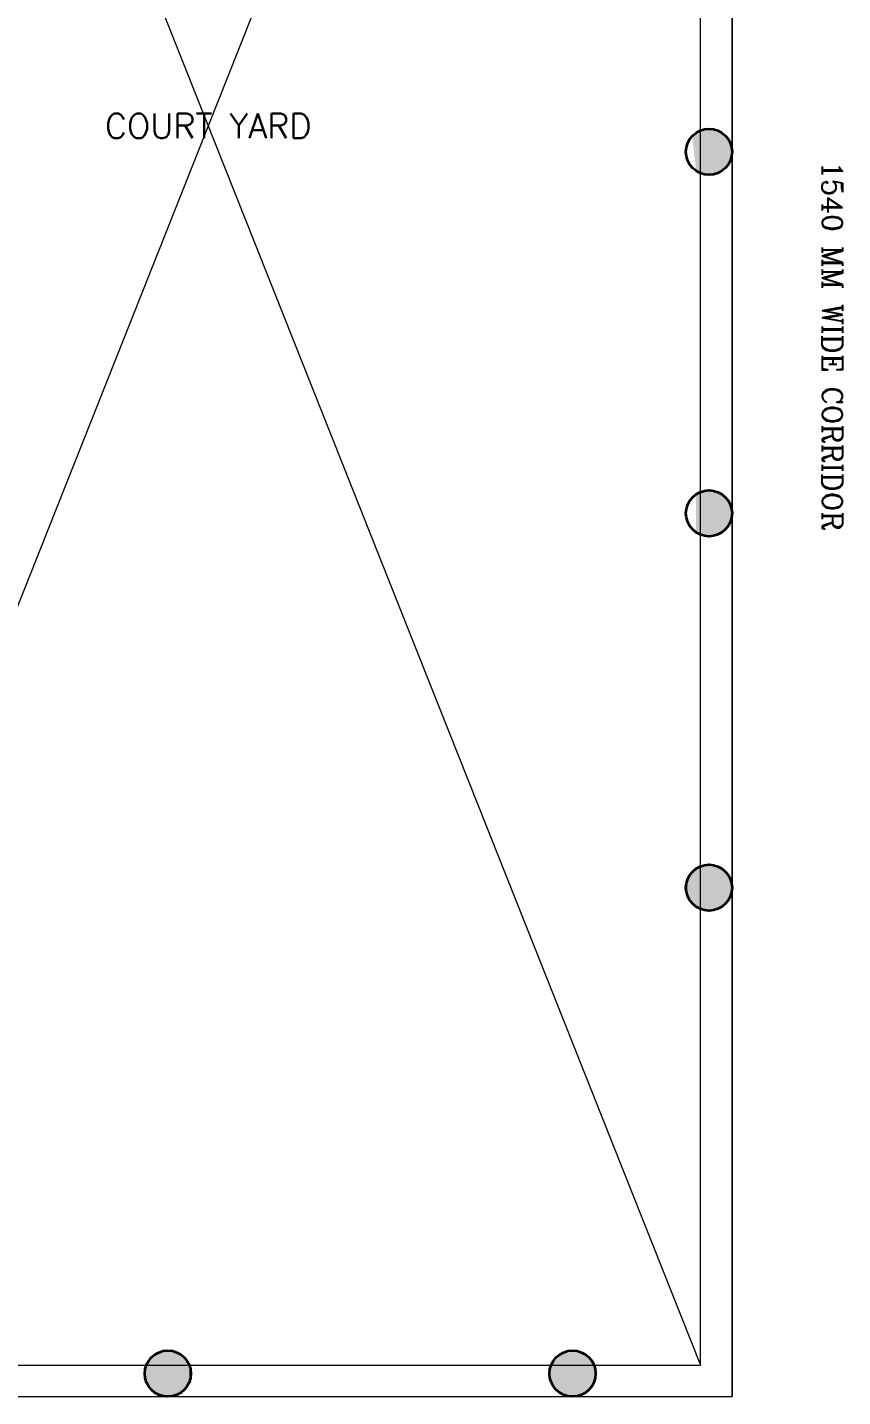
# Model space of a CAD drawing. Extents: x -52083 to 49512, y -145230 to 20224.
# Drawn here: x -37431 to -31469, y -11895 to -1885 of the extents above; entities that cross this region are included whole.
import ezdxf

# ---------------------------------------------------------------- set-up
doc = ezdxf.new("R2010")
doc.units = 0
doc.header["$LTSCALE"] = 0.5
doc.header["$MEASUREMENT"] = 0
for name, color, linetype, lineweight in [('COL', 1, 'Continuous', 35), ('Furniture', 30, 'Continuous', 13), ('SILL', 8, 'Continuous', 13)]:
    doc.layers.add(name, color=color, linetype=linetype, lineweight=lineweight)
doc.layers.add('PDF_Text', color=5, linetype='Continuous')
doc.layers.add('PDF_WALL', color=1, linetype='Continuous')
doc.styles.add('RomanS', font='romans.shx')

msp = doc.modelspace()

# ---------------------------------------------------------------- linework, layer by layer
at = {"layer": 'COL'}
for centre in [(-32446, -2794.3, 2637.8), (-32446, -5437.3, 2637.8), (-32446, -8174.3, 2637.8), (-36404, -11726.8, 2637.8), (-33444, -11726.8, 2637.8)]:
    msp.add_circle(centre, 168.5, dxfattribs=at)
for points in [[(-32540.6, -2933.8, 2637.8), (-32568.3, -2678.4, 2637.8), (-32540.6, -2654.9, 2637.8)], [(-32508.4, -2950.9, 2637.8), (-32540.6, -2654.9, 2637.8), (-32508.4, -2637.8, 2637.8)], [(-32540.6, -2933.8, 2637.8), (-32540.6, -2654.9, 2637.8), (-32508.4, -2950.9, 2637.8)], [(-32473.3, -2960.6, 2637.8), (-32508.4, -2637.8, 2637.8), (-32473.3, -2628, 2637.8)], [(-32508.4, -2950.9, 2637.8), (-32508.4, -2637.8, 2637.8), (-32473.3, -2960.6, 2637.8)], [(-32436.9, -2962.6, 2637.8), (-32473.3, -2628, 2637.8), (-32436.9, -2626.1, 2637.8)], [(-32473.3, -2960.6, 2637.8), (-32473.3, -2628, 2637.8), (-32436.9, -2962.6, 2637.8)], [(-32436.9, -2962.6, 2637.8), (-32436.9, -2626.1, 2637.8), (-32400.9, -2956.7, 2637.8)], [(-32400.9, -2956.7, 2637.8), (-32436.9, -2626.1, 2637.8), (-32400.9, -2632, 2637.8)], [(-32400.9, -2956.7, 2637.8), (-32400.9, -2632, 2637.8), (-32367.1, -2943.2, 2637.8)], [(-32367.1, -2943.2, 2637.8), (-32400.9, -2632, 2637.8), (-32367.1, -2645.5, 2637.8)], [(-32367.1, -2943.2, 2637.8), (-32367.1, -2645.5, 2637.8), (-32336.9, -2922.7, 2637.8)], [(-32336.9, -2922.7, 2637.8), (-32367.1, -2645.5, 2637.8), (-32336.9, -2665.9, 2637.8)], [(-32336.9, -2922.7, 2637.8), (-32336.9, -2665.9, 2637.8), (-32311.9, -2896.3, 2637.8)], [(-32311.9, -2896.3, 2637.8), (-32336.9, -2665.9, 2637.8), (-32311.9, -2692.4, 2637.8)], [(-32311.9, -2896.3, 2637.8), (-32311.9, -2692.4, 2637.8), (-32293.1, -2865.1, 2637.8)], [(-32293.1, -2865.1, 2637.8), (-32311.9, -2692.4, 2637.8), (-32293.1, -2723.6, 2637.8)], [(-32293.1, -2865.1, 2637.8), (-32293.1, -2723.6, 2637.8), (-32281.4, -2830.5, 2637.8)], [(-32281.4, -2830.5, 2637.8), (-32293.1, -2723.6, 2637.8), (-32281.4, -2758.1, 2637.8)], [(-32281.4, -2830.5, 2637.8), (-32281.4, -2758.1, 2637.8), (-32277.5, -2794.3, 2637.8)], [(-32508.4, -5593.9, 2637.8), (-32540.6, -5297.9, 2637.8), (-32508.4, -5280.8, 2637.8)], [(-32540.6, -5576.8, 2637.8), (-32540.6, -5297.9, 2637.8), (-32508.4, -5593.9, 2637.8)], [(-32473.3, -5603.6, 2637.8), (-32508.4, -5280.8, 2637.8), (-32473.3, -5271, 2637.8)], [(-32508.4, -5593.9, 2637.8), (-32508.4, -5280.8, 2637.8), (-32473.3, -5603.6, 2637.8)], [(-32436.9, -5605.6, 2637.8), (-32473.3, -5271, 2637.8), (-32436.9, -5269.1, 2637.8)], [(-32473.3, -5603.6, 2637.8), (-32473.3, -5271, 2637.8), (-32436.9, -5605.6, 2637.8)], [(-32436.9, -5605.6, 2637.8), (-32436.9, -5269.1, 2637.8), (-32400.9, -5599.7, 2637.8)], [(-32400.9, -5599.7, 2637.8), (-32436.9, -5269.1, 2637.8), (-32400.9, -5275, 2637.8)], [(-32400.9, -5599.7, 2637.8), (-32400.9, -5275, 2637.8), (-32367.1, -5586.2, 2637.8)], [(-32367.1, -5586.2, 2637.8), (-32400.9, -5275, 2637.8), (-32367.1, -5288.5, 2637.8)], [(-32367.1, -5586.2, 2637.8), (-32367.1, -5288.5, 2637.8), (-32336.9, -5565.7, 2637.8)], [(-32336.9, -5565.7, 2637.8), (-32367.1, -5288.5, 2637.8), (-32336.9, -5308.9, 2637.8)], [(-32336.9, -5565.7, 2637.8), (-32336.9, -5308.9, 2637.8), (-32311.9, -5539.3, 2637.8)], [(-32311.9, -5539.3, 2637.8), (-32336.9, -5308.9, 2637.8), (-32311.9, -5335.4, 2637.8)], [(-32311.9, -5539.3, 2637.8), (-32311.9, -5335.4, 2637.8), (-32293.1, -5508.1, 2637.8)], [(-32293.1, -5508.1, 2637.8), (-32311.9, -5335.4, 2637.8), (-32293.1, -5366.6, 2637.8)], [(-32293.1, -5508.1, 2637.8), (-32293.1, -5366.6, 2637.8), (-32281.4, -5473.5, 2637.8)], [(-32281.4, -5473.5, 2637.8), (-32293.1, -5366.6, 2637.8), (-32281.4, -5401.1, 2637.8)], [(-32281.4, -5473.5, 2637.8), (-32281.4, -5401.1, 2637.8), (-32277.5, -5437.3, 2637.8)], [(-32473.3, -8340.6, 2637.8), (-32508.4, -8017.8, 2637.8), (-32473.3, -8008, 2637.8)], [(-32436.9, -8342.6, 2637.8), (-32473.3, -8008, 2637.8), (-32436.9, -8006.1, 2637.8)], [(-32473.3, -8340.6, 2637.8), (-32473.3, -8008, 2637.8), (-32436.9, -8342.6, 2637.8)], [(-32436.9, -8342.6, 2637.8), (-32436.9, -8006.1, 2637.8), (-32400.9, -8336.7, 2637.8)], [(-32400.9, -8336.7, 2637.8), (-32436.9, -8006.1, 2637.8), (-32400.9, -8012, 2637.8)], [(-32590.4, -8261.2, 2637.8), (-32605.7, -8120.5, 2637.8), (-32590.4, -8087.5, 2637.8)], [(-32568.3, -8290.2, 2637.8), (-32590.4, -8087.5, 2637.8), (-32568.3, -8058.4, 2637.8)], [(-32590.4, -8261.2, 2637.8), (-32590.4, -8087.5, 2637.8), (-32568.3, -8290.2, 2637.8)], [(-32540.6, -8313.8, 2637.8), (-32568.3, -8058.4, 2637.8), (-32540.6, -8034.9, 2637.8)], [(-32568.3, -8290.2, 2637.8), (-32568.3, -8058.4, 2637.8), (-32540.6, -8313.8, 2637.8)], [(-32508.4, -8330.9, 2637.8), (-32540.6, -8034.9, 2637.8), (-32508.4, -8017.8, 2637.8)], [(-32540.6, -8313.8, 2637.8), (-32540.6, -8034.9, 2637.8), (-32508.4, -8330.9, 2637.8)], [(-32508.4, -8330.9, 2637.8), (-32508.4, -8017.8, 2637.8), (-32473.3, -8340.6, 2637.8)], [(-32400.9, -8336.7, 2637.8), (-32400.9, -8012, 2637.8), (-32367.1, -8323.2, 2637.8)], [(-32367.1, -8323.2, 2637.8), (-32400.9, -8012, 2637.8), (-32367.1, -8025.5, 2637.8)], [(-32367.1, -8323.2, 2637.8), (-32367.1, -8025.5, 2637.8), (-32336.9, -8302.7, 2637.8)], [(-32336.9, -8302.7, 2637.8), (-32367.1, -8025.5, 2637.8), (-32336.9, -8045.9, 2637.8)], [(-32336.9, -8302.7, 2637.8), (-32336.9, -8045.9, 2637.8), (-32311.9, -8276.3, 2637.8)], [(-32311.9, -8276.3, 2637.8), (-32336.9, -8045.9, 2637.8), (-32311.9, -8072.4, 2637.8)], [(-32311.9, -8276.3, 2637.8), (-32311.9, -8072.4, 2637.8), (-32293.1, -8245.1, 2637.8)], [(-32293.1, -8245.1, 2637.8), (-32311.9, -8072.4, 2637.8), (-32293.1, -8103.6, 2637.8)], [(-32293.1, -8245.1, 2637.8), (-32293.1, -8103.6, 2637.8), (-32281.4, -8210.5, 2637.8)], [(-32281.4, -8210.5, 2637.8), (-32293.1, -8103.6, 2637.8), (-32281.4, -8138.1, 2637.8)], [(-32605.7, -8228.1, 2637.8), (-32613.5, -8156.1, 2637.8), (-32605.7, -8120.5, 2637.8)], [(-32613.5, -8192.5, 2637.8), (-32613.5, -8156.1, 2637.8), (-32605.7, -8228.1, 2637.8)], [(-32605.7, -8228.1, 2637.8), (-32605.7, -8120.5, 2637.8), (-32590.4, -8261.2, 2637.8)], [(-32281.4, -8210.5, 2637.8), (-32281.4, -8138.1, 2637.8), (-32277.5, -8174.3, 2637.8)], [(-36526.3, -11842.6, 2637.8), (-36548.4, -11639.9, 2637.8), (-36526.3, -11610.9, 2637.8)], [(-36498.6, -11866.2, 2637.8), (-36526.3, -11610.9, 2637.8), (-36498.6, -11587.3, 2637.8)], [(-36526.3, -11842.6, 2637.8), (-36526.3, -11610.9, 2637.8), (-36498.6, -11866.2, 2637.8)], [(-36466.4, -11883.3, 2637.8), (-36498.6, -11587.3, 2637.8), (-36466.4, -11570.2, 2637.8)], [(-36498.6, -11866.2, 2637.8), (-36498.6, -11587.3, 2637.8), (-36466.4, -11883.3, 2637.8)], [(-36459.5, -11885.2, 2637.8), (-36466.4, -11570.2, 2637.8), (-36459.5, -11568.3, 2637.8)], [(-36466.4, -11883.3, 2637.8), (-36466.4, -11570.2, 2637.8), (-36459.5, -11885.2, 2637.8)], [(-36451.7, -11887.4, 2637.8), (-36459.5, -11568.3, 2637.8), (-36451.7, -11566.2, 2637.8)], [(-36459.5, -11885.2, 2637.8), (-36459.5, -11568.3, 2637.8), (-36451.7, -11887.4, 2637.8)], [(-36436.4, -11891.6, 2637.8), (-36451.7, -11566.2, 2637.8), (-36436.4, -11561.9, 2637.8)], [(-36451.7, -11887.4, 2637.8), (-36451.7, -11566.2, 2637.8), (-36436.4, -11891.6, 2637.8)], [(-36431.3, -11893.1, 2637.8), (-36436.4, -11561.9, 2637.8), (-36431.3, -11560.5, 2637.8)], [(-36436.4, -11891.6, 2637.8), (-36436.4, -11561.9, 2637.8), (-36431.3, -11893.1, 2637.8)], [(-36414.3, -11894, 2637.8), (-36431.3, -11560.5, 2637.8), (-36414.3, -11559.6, 2637.8)], [(-36431.3, -11893.1, 2637.8), (-36431.3, -11560.5, 2637.8), (-36414.3, -11894, 2637.8)], [(-36394.9, -11895, 2637.8), (-36414.3, -11559.6, 2637.8), (-36394.9, -11558.5, 2637.8)], [(-36414.3, -11894, 2637.8), (-36414.3, -11559.6, 2637.8), (-36394.9, -11895, 2637.8)], [(-36394.9, -11895, 2637.8), (-36394.9, -11558.5, 2637.8), (-36386.6, -11893.7, 2637.8)], [(-36386.6, -11893.7, 2637.8), (-36394.9, -11558.5, 2637.8), (-36386.6, -11559.9, 2637.8)], [(-36386.6, -11893.7, 2637.8), (-36386.6, -11559.9, 2637.8), (-36358.9, -11889.1, 2637.8)], [(-36358.9, -11889.1, 2637.8), (-36386.6, -11559.9, 2637.8), (-36358.9, -11564.4, 2637.8)], [(-36358.9, -11889.1, 2637.8), (-36358.9, -11564.4, 2637.8), (-36354.4, -11887.3, 2637.8)], [(-36354.4, -11887.3, 2637.8), (-36358.9, -11564.4, 2637.8), (-36354.4, -11566.2, 2637.8)], [(-36354.4, -11887.3, 2637.8), (-36354.4, -11566.2, 2637.8), (-36325.1, -11875.6, 2637.8)], [(-36325.1, -11875.6, 2637.8), (-36354.4, -11566.2, 2637.8), (-36325.1, -11577.9, 2637.8)], [(-36325.1, -11875.6, 2637.8), (-36325.1, -11577.9, 2637.8), (-36319.3, -11871.7, 2637.8)], [(-36319.3, -11871.7, 2637.8), (-36325.1, -11577.9, 2637.8), (-36319.3, -11581.8, 2637.8)], [(-36319.3, -11871.7, 2637.8), (-36319.3, -11581.8, 2637.8), (-36294.9, -11855.2, 2637.8)], [(-36294.9, -11855.2, 2637.8), (-36319.3, -11581.8, 2637.8), (-36294.9, -11598.3, 2637.8)], [(-36294.9, -11855.2, 2637.8), (-36294.9, -11598.3, 2637.8), (-36282.9, -11842.5, 2637.8)], [(-36282.9, -11842.5, 2637.8), (-36294.9, -11598.3, 2637.8), (-36282.9, -11611.1, 2637.8)], [(-36282.9, -11842.5, 2637.8), (-36282.9, -11611.1, 2637.8), (-36269.9, -11828.7, 2637.8)], [(-36269.9, -11828.7, 2637.8), (-36282.9, -11611.1, 2637.8), (-36269.9, -11624.8, 2637.8)], [(-33566.3, -11842.6, 2637.8), (-33588.4, -11639.9, 2637.8), (-33566.3, -11610.9, 2637.8)], [(-33538.6, -11866.2, 2637.8), (-33566.3, -11610.9, 2637.8), (-33538.6, -11587.3, 2637.8)], [(-33566.3, -11842.6, 2637.8), (-33566.3, -11610.9, 2637.8), (-33538.6, -11866.2, 2637.8)], [(-33506.4, -11883.3, 2637.8), (-33538.6, -11587.3, 2637.8), (-33506.4, -11570.2, 2637.8)], [(-33538.6, -11866.2, 2637.8), (-33538.6, -11587.3, 2637.8), (-33506.4, -11883.3, 2637.8)], [(-33471.3, -11893.1, 2637.8), (-33506.4, -11570.2, 2637.8), (-33471.3, -11560.5, 2637.8)], [(-33506.4, -11883.3, 2637.8), (-33506.4, -11570.2, 2637.8), (-33471.3, -11893.1, 2637.8)], [(-33434.9, -11895, 2637.8), (-33471.3, -11560.5, 2637.8), (-33434.9, -11558.5, 2637.8)], [(-33471.3, -11893.1, 2637.8), (-33471.3, -11560.5, 2637.8), (-33434.9, -11895, 2637.8)], [(-33434.9, -11895, 2637.8), (-33434.9, -11558.5, 2637.8), (-33398.9, -11889.1, 2637.8)], [(-33398.9, -11889.1, 2637.8), (-33434.9, -11558.5, 2637.8), (-33398.9, -11564.4, 2637.8)], [(-33398.9, -11889.1, 2637.8), (-33398.9, -11564.4, 2637.8), (-33365.1, -11875.6, 2637.8)], [(-33365.1, -11875.6, 2637.8), (-33398.9, -11564.4, 2637.8), (-33365.1, -11577.9, 2637.8)], [(-33365.1, -11875.6, 2637.8), (-33365.1, -11577.9, 2637.8), (-33334.9, -11855.2, 2637.8)], [(-33334.9, -11855.2, 2637.8), (-33365.1, -11577.9, 2637.8), (-33334.9, -11598.3, 2637.8)], [(-33334.9, -11855.2, 2637.8), (-33334.9, -11598.3, 2637.8), (-33309.9, -11828.7, 2637.8)], [(-33309.9, -11828.7, 2637.8), (-33334.9, -11598.3, 2637.8), (-33309.9, -11624.8, 2637.8)], [(-36563.7, -11780.6, 2637.8), (-36571.5, -11708.6, 2637.8), (-36563.7, -11673, 2637.8)], [(-36571.5, -11745, 2637.8), (-36571.5, -11708.6, 2637.8), (-36563.7, -11780.6, 2637.8)], [(-36548.4, -11813.6, 2637.8), (-36563.7, -11673, 2637.8), (-36548.4, -11639.9, 2637.8)], [(-36563.7, -11780.6, 2637.8), (-36563.7, -11673, 2637.8), (-36548.4, -11813.6, 2637.8)], [(-36548.4, -11813.6, 2637.8), (-36548.4, -11639.9, 2637.8), (-36526.3, -11842.6, 2637.8)], [(-36269.9, -11828.7, 2637.8), (-36269.9, -11624.8, 2637.8), (-36251.1, -11797.5, 2637.8)], [(-36251.1, -11797.5, 2637.8), (-36269.9, -11624.8, 2637.8), (-36251.1, -11656, 2637.8)], [(-36251.1, -11797.5, 2637.8), (-36251.1, -11656, 2637.8), (-36246.9, -11785.2, 2637.8)], [(-36246.9, -11785.2, 2637.8), (-36251.1, -11656, 2637.8), (-36246.9, -11668.3, 2637.8)], [(-36246.9, -11785.2, 2637.8), (-36246.9, -11668.3, 2637.8), (-36239.4, -11763, 2637.8)], [(-36239.4, -11763, 2637.8), (-36246.9, -11668.3, 2637.8), (-36239.4, -11690.5, 2637.8)], [(-36239.4, -11763, 2637.8), (-36239.4, -11690.5, 2637.8), (-36235.5, -11726.8, 2637.8)], [(-33603.7, -11780.6, 2637.8), (-33611.5, -11708.6, 2637.8), (-33603.7, -11673, 2637.8)], [(-33611.5, -11745, 2637.8), (-33611.5, -11708.6, 2637.8), (-33603.7, -11780.6, 2637.8)], [(-33588.4, -11813.6, 2637.8), (-33603.7, -11673, 2637.8), (-33588.4, -11639.9, 2637.8)], [(-33603.7, -11780.6, 2637.8), (-33603.7, -11673, 2637.8), (-33588.4, -11813.6, 2637.8)], [(-33588.4, -11813.6, 2637.8), (-33588.4, -11639.9, 2637.8), (-33566.3, -11842.6, 2637.8)], [(-33309.9, -11828.7, 2637.8), (-33309.9, -11624.8, 2637.8), (-33291.1, -11797.5, 2637.8)], [(-33291.1, -11797.5, 2637.8), (-33309.9, -11624.8, 2637.8), (-33291.1, -11656, 2637.8)], [(-33291.1, -11797.5, 2637.8), (-33291.1, -11656, 2637.8), (-33279.4, -11763, 2637.8)], [(-33279.4, -11763, 2637.8), (-33291.1, -11656, 2637.8), (-33279.4, -11690.5, 2637.8)], [(-33279.4, -11763, 2637.8), (-33279.4, -11690.5, 2637.8), (-33275.5, -11726.8, 2637.8)]]:
    msp.add_solid(points, dxfattribs=at)
at = {"layer": 'Furniture'}
for p, q in [((-32277.5, -11895.3, 2637.8), (-32277.5, 6684.7, 2637.8)), ((-32277.5, 6684.7, 2637.8), (-32277.5, -11895.3, 2637.8)), ((-39957.5, -11895.3, 2637.8), (-32277.5, -11895.3, 2637.8)), ((-39957.5, -11895.3, 2637.8), (-32277.5, -11895.3, 2637.8))]:
    msp.add_line(p, q, dxfattribs=at)
at = {"layer": 'PDF_WALL', "color": 3, "lineweight": 0}
for p, q in [((-32507.5, -11665.3, 2637.8), (-32507.5, 6454.7, 2637.8)), ((-39727.5, -11665.3, 2637.8), (-32507.5, -11665.3, 2637.8))]:
    msp.add_line(p, q, dxfattribs=at)
at = {"layer": 'SILL'}
for p, q in [((-39710.1, 6454.7, 2637.8), (-32507.5, -11665.3, 2637.8)), ((-32507.5, 6454.7, 2637.8), (-39710.1, -11665.3, 2637.8))]:
    msp.add_line(p, q, dxfattribs=at)

# ---------------------------------------------------------------- texts
at = {"layer": 'PDF_Text', "insert": (-36108.8, -2605.3, 2637.8), "char_height": 180, "width": 1942.899, "attachment_point": 5, "style": 'RomanS'}
msp.add_mtext('COURT YARD', dxfattribs=at)
at = {"layer": 'PDF_Text', "insert": (-31543.9, -4214, 2637.8), "char_height": 150, "width": 3292.038, "attachment_point": 5, "rotation": 270, "style": 'RomanS'}
msp.add_mtext('{\\Fromanc|c0;1540 MM WIDE CORRIDOR}', dxfattribs=at)

doc.saveas('drawing.dxf')
